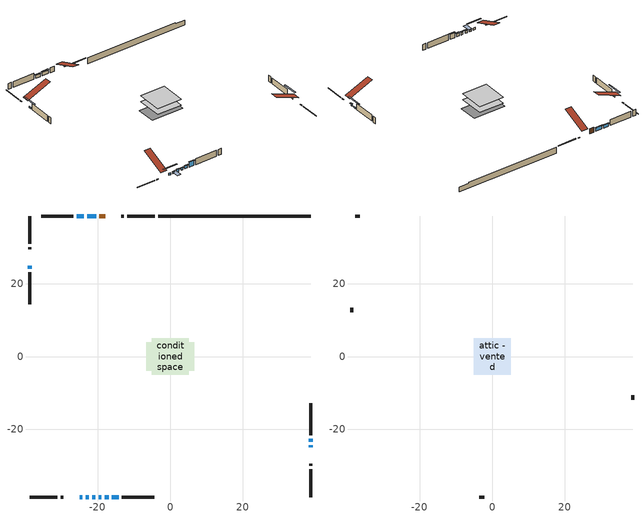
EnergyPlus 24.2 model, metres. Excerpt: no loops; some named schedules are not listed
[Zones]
conditioned space
 floor adiabatic (AdiabaticFloorConstruction): -5.06,-5.06 -5.06,5.06 5.06,5.06 5.06,-5.06 z0.79
 floor foundation (Slab1 construction): -6.64,-3.86 -6.64,3.86 6.64,3.86 6.64,-3.86 z-1.72
 wall outside (RimJoist1 construction): -4.22,38.68 -11.84,38.68 / -38.68,-38.68 -31.06,-38.68 / -38.68,38.68 -38.68,31.06 / 38.68,-38.68 38.68,-31.06 z0.79:1.09
 wall outside (RimJoist2 construction): -12.77,38.68 -13.43,38.68 / -30.13,-38.68 -29.47,-38.68 / -38.68,30.13 -38.68,29.47 / 38.68,-30.13 38.68,-29.47 z0.79:1.09
 wall outside (AdiabaticWallConstruction 1): -17.92,38.68 -19.5,38.68 z0.79:2.82
 wall outside (AdiabaticWallConstruction): 38.68,-24.98 38.68,-24.42 z0.79:1.71; -24.98,-38.68 -24.16,-38.68 z0.79:1.61; -23.24,-38.68 -22.42,-38.68 / -38.68,24.98 -38.68,24.16 / 38.68,-23.49 38.68,-22.67 z0.79:1.4; -20.43,38.68 -22.92,38.68 z0.79:2.21; -23.85,38.68 -25.78,38.68 / -18.01,-38.68 -16.99,-38.68 z0.79:2.01; -21.49,-38.68 -20.63,-38.68 / -19.7,-38.68 -18.94,-38.68 z0.79:1.81; -16.07,-38.68 -14.24,-38.68 z0.79:2.82
 wall outside (Wall1 construction): -26.71,38.68 -35.55,38.68 / -13.31,-38.68 -4.46,-38.68 / -38.68,23.23 -38.68,14.39 / 38.68,-21.75 38.68,-12.9 z0.79:3.23
 wall foundation (FoundationWall1 construction): -3.29,38.68,-1.72 -3.29,38.68,0.79 34.49,38.68,0.79 34.49,38.68,0.28 38.68,38.68,0.28 38.68,38.68,-1.72
 window (WindowConstruction 6): 38.68,-24.98 38.68,-24.42 z0.79:1.7
 window (WindowConstruction 8): -24.98,-38.68 -24.16,-38.68 z0.79:1.6
 window (WindowConstruction 9): -23.23,-38.68 -22.42,-38.68 z0.79:1.4
 window (WindowConstruction 10): -38.68,24.98 -38.68,24.16 z0.79:1.4
 window (WindowConstruction): -20.43,38.68 -22.92,38.68 z0.79:2.21
 window (WindowConstruction 1): -23.85,38.68 -25.78,38.68 z0.79:2.01
 window (WindowConstruction 2): -21.49,-38.68 -20.63,-38.68 z0.79:1.8
 window (WindowConstruction 3): -19.7,-38.68 -18.94,-38.68 z0.79:1.8
 window (WindowConstruction 4): -18.01,-38.68 -16.99,-38.68 z0.79:2.01
 window (WindowConstruction 5): -16.07,-38.68 -14.24,-38.68 z0.79:2.82
 window (WindowConstruction 7): 38.68,-23.49 38.68,-22.68 z0.79:1.4
 door (Door): -17.92,38.68 -19.5,38.68 z0.79:2.82
 ceiling adiabatic (AdiabaticFloorConstruction): 5.06,-5.06 5.06,5.06 -5.06,5.06 -5.06,-5.06 z0.79
attic - vented
 floor to conditioned space (Floor1 construction Reversed): -5.06,-5.06 -5.06,5.06 5.06,5.06 5.06,-5.06 z3.23
 wall outside (Wall2 construction): -36.48,38.68 -37.75,38.68 / -3.53,-38.68 -2.26,-38.68 / -38.68,13.46 -38.68,12.19 / 38.68,-11.97 38.68,-10.7 z0.79:3.23
 roof outside (Roof1 construction): -17,38.68,3.23 -17,28.96,7.28 -14.36,28.96,7.28 -14.36,38.68,3.23; -25.91,-38.68,3.23 -25.91,-28.96,7.28 -28.54,-28.96,7.28 -28.54,-38.68,3.23; -38.68,25.91,3.23 -28.96,25.91,7.28 -28.96,28.54,7.28 -38.68,28.54,3.23; 38.68,-25.91,3.23 28.96,-25.91,7.28 28.96,-28.54,7.28 38.68,-28.54,3.23
shading: 38.68,-24.22 38.68,-25.18 39.09,-25.18 39.09,-24.22 z1.91; -21.52,-38.68 -27.62,-38.68 -27.62,-39.09 -21.52,-39.09 z4.24; -22.12,-38.68 -23.53,-38.68 -23.53,-41.73 -22.12,-41.73 z1.7; -38.68,21.52 -38.68,27.62 -39.09,27.62 -39.09,21.52 z4.04; -23.12,38.68 -20.23,38.68 -20.23,39.09 -23.12,39.09 z2.41; -25.98,38.68 -23.65,38.68 -23.65,39.09 -25.98,39.09 z2.21; -20.43,-38.68 -21.69,-38.68 -21.69,-39.09 -20.43,-39.09 z2.01; -18.74,-38.68 -19.9,-38.68 -19.9,-39.09 -18.74,-39.09 z2.01; -16.79,-38.68 -18.21,-38.68 -18.21,-39.09 -16.79,-39.09 z2.21; -14.04,-38.68 -16.27,-38.68 -16.27,-39.09 -14.04,-39.09 z3.02; 38.68,-20.04 38.68,-26.13 39.09,-26.13 39.09,-20.04 z4.04
[Building]
Building 1: Terrain=Suburbs
[Site:Location]
Halifax Intl AP_NS: Latitude {deg}=44.88; Longitude {deg}=-63.51; Time Zone {hr}=-4; Elevation {m}=145; Keep Site Location Information=Yes
[Site:GroundTemperature:Shallow]
3.15511, 1.33576, 1.19006, 2.05344, 5.51939, 8.9692, 11.96, 13.8546, 14.0156, 12.4746, 9.56009, 6.2161
[Site:WaterMainsTemperature]
Calculation Method=Schedule; Temperature Schedule=mains temperature schedule
[Material] Roughness=Rough; Thermal Absorptance=0.9
Name | Thickness {m} | Conductivity {W/m-K} | Density {kg/m3} | Specific Heat {J/kg-K} | Solar Absorptance | Visible Absorptance
asphalt or fiberglass shingles | 0.00635 | 0.162714 | 1121.4 | 1465.45 | 0.4 | 0.4
ceiling loosefill ins | 0.0846667 | 0.0480833 | 16.02 | 1046.75 | 0.7 | 0.7
ceiling stud and cavity | 0.1397 | 0.0911922 | 65.682 | 1177.47 | 0.7 | 0.7
concrete 4.0 in. | 0.1016 | 1.803125 | 2242.8 | 837.4 | 0.7 | 0.7
concrete 8.0 in. | 0.2032 | 1.803125 | 2242.8 | 837.4 | 0.7 | 0.7
door material | 0.04445 | 0.0451087 | 512.64 | 1214.23 | 0.7 | 0.7
floor covering | 0.0127 | 0.0433444 | 54.468 | 1339.84 | 0.6 | 0.6
floor rigid ins; wall rigid ins 1 | 0.512978 | 0.029427 | 32.04 | 1214.23 | 0.7 | 0.7
floor stud and cavity | 0.1397 | 1.75129 | 37.0049 | 1207.88 | 0.7 | 0.7
furniture material conditioned space 1 | 0.1524 | 0.115458 | 640.8 | 1214.23 | 0.6 | 0.6
gypsum board | 0.0127 | 0.160291 | 801 | 837.4 | 0.6 | 0.6
osb sheathing 0.5 in. | 0.0127 | 0.115458 | 512.64 | 1214.23 | 0.7 | 0.7
osb sheathing 0.75 in. | 0.01905 | 0.115458 | 512.64 | 1214.23 | 0.7 | 0.7
osb sheathing 2.0 in. | 0.0508 | 0.115458 | 512.64 | 1214.23 | 0.7 | 0.7
rim joist rigid ins; wall rigid ins | 0.051816 | 0.029427 | 32.04 | 1214.23 | 0.7 | 0.7
rim joist stud and cavity | 0.0508 | 0.0795687 | 125.044 | 1163.47 | 0.6 | 0.6
rim joist stud and cavity 1 | 0.0508 | 0.0837251 | 125.044 | 1163.47 | 0.6 | 0.6
wall stud and cavity | 0.1397 | 0.346467 | 139.0536 | 1170.24 | 0.7 | 0.7
wall stud and cavity 1 | 0.0889 | 6.1454 | 50.32683 | 1063.81 | 0.6 | 0.6
wall stud and cavity 2 | 0.0889 | 0.380278 | 52.3479 | 1209.89 | 0.7 | 0.7
wall stud and cavity 3 | 0.0889 | 0.391764 | 83.0341 | 1211.67 | 0.7 | 0.7
wood siding | 0.0254 | 0.102417 | 544.68 | 1172.36 | 0.4 | 0.4
wood siding 1 | 0.00254 | 0.102417 | 544.68 | 1172.36 | 0.4 | 0.4
wood siding 2; wood siding 3; wood siding 4 | 0.0254 | 0.102417 | 544.68 | 1172.36 | 0.7 | 0.7
[WindowMaterial:SimpleGlazingSystem]
Name | U-Factor {W/m2-K} | Solar Heat Gain Coefficient
WindowMaterial | 2.90032 | 0.65
WindowMaterial 1 | 2.99401 | 0.55
WindowMaterial 2 | 3.01559 | 0.52
WindowMaterial 3 | 3.02126 | 0.5
WindowMaterial 4 | 2.992306 | 0.55
WindowMaterial 5 | 2.97584 | 0.59
WindowMaterial 6 | 3.04227 | 0.45
WindowMaterial 7 | 2.983789 | 0.6
WindowMaterial 8 | 5.46451 | 0.7
[Construction]
AdiabaticFloorConstruction: floor stud and cavity, floor rigid ins, osb sheathing 0.75 in., floor covering
AdiabaticWallConstruction: wood siding 3, wall rigid ins 1, wall stud and cavity 2, gypsum board
AdiabaticWallConstruction 1: wood siding 4, wall rigid ins 1, wall stud and cavity 2, gypsum board
Door: door material
Floor1 construction Reversed: gypsum board, ceiling stud and cavity, ceiling loosefill ins
FoundationWall1 construction: concrete 8.0 in.
furniture construction conditioned space 1: furniture material conditioned space 1
PartitionWallConstruction: gypsum board, wall stud and cavity 3, gypsum board
RimJoist1 construction: wood siding 2, rim joist rigid ins, osb sheathing 2.0 in., rim joist stud and cavity
RimJoist2 construction: wood siding 2, rim joist rigid ins, osb sheathing 2.0 in., rim joist stud and cavity 1
Roof1 construction: asphalt or fiberglass shingles
Slab1 construction: concrete 4.0 in.
Wall1 construction: wood siding, wall rigid ins, osb sheathing 0.5 in., wall stud and cavity, gypsum board
Wall2 construction: wood siding 1, wall stud and cavity 1
WindowConstruction: WindowMaterial
WindowConstruction 1: WindowMaterial 1
WindowConstruction 10; WindowConstruction 7; WindowConstruction 9: WindowMaterial 7
WindowConstruction 2: WindowMaterial 2
WindowConstruction 3: WindowMaterial 3
WindowConstruction 4: WindowMaterial 4
WindowConstruction 5: WindowMaterial 5
WindowConstruction 6: WindowMaterial 6
WindowConstruction 8: WindowMaterial 8
[Zone] Multiplier=1; Part of Total Floor Area=Yes
Name | Volume {m3}
attic - vented | 66.3949
conditioned space | 531.7
[Space]
Name | Zone | Volume {m3}
attic - vented 1 | attic - vented | 66.3949
conditioned space 1 | conditioned space | 531.7
[ZoneInfiltration:EffectiveLeakageArea]
infil attic - vented 1: Zone or Space=attic - vented 1; Schedule=Always On Discrete; Effective Air Leakage Area {cm2}=3666.99; Stack Coefficient=0.000451217; Wind Coefficient=1.4352e-05
[ZoneMixing]
whole house fan mix: Zone or Space=attic - vented; Schedule=Always On Continuous; Design Flow Rate Calculation Method=Flow/Zone; Design Flow Rate {m3/s}=0; Source Zone or Space=conditioned space
[SurfaceProperty:ExposedFoundationPerimeter]
Slab1: Exposed Perimeter Calculation Method=TotalExposedPerimeter; Total Exposed Perimeter {m}=41.972
[InternalMass] Zone or ZoneList=conditioned space; Space or SpaceList=conditioned space 1
Name | Construction | Surface Area {m2}
furniture mass conditioned space 1 | furniture construction conditioned space 1 | 81.9197
partition wall mass | PartitionWallConstruction | 204.799
[Lights]
interior lighting: Zone or ZoneList or Space or SpaceList=conditioned space 1; Schedule=interior lighting schedule; Design Level Calculation Method=LightingLevel; Lighting Level {W}=343.2; Return Air Fraction=0; Fraction Radiant=0.6; Fraction Visible=0.2; Fraction Replaceable=1
[People]
occupants: Zone or ZoneList or Space or SpaceList=conditioned space 1; Number of People Schedule=occupants schedule; Number of People Calculation Method=People; Number of People=3; Fraction Radiant=0.314171; Sensible Heat Fraction=0.56303; Activity Level Schedule=occupants activity schedule; Carbon Dioxide Generation Rate {m3/s-W}=0; Enable ASHRAE 55 Comfort Warnings=No; Mean Radiant Temperature Calculation Type=EnclosureAveraged
[ElectricEquipment] Zone or ZoneList or Space or SpaceList=conditioned space 1; Design Level Calculation Method=EquipmentLevel
Name | Schedule | Design Level {W} | Fraction Latent | Fraction Radiant | Fraction Lost
clothes dryer | clothes dryer schedule | 140.772 | 0.015 | 0.081 | 0.85
clothes washer | clothes washer schedule | 32.1985 | 0.03 | 0.162 | 0.7
cooking range | cooking range schedule | 215.147 | 0.08 | 0.432 | 0.2
dishwasher | dishwasher schedule | 66.8632 | 0.3 | 0.18 | 0.4
fridge | fridge schedule | 72.9452 | 0 | 0.6 | 0
mech vent bath fan 0 | mech vent bath fan 0 schedule | 50.2 | 0 | 0 | 1
mech vent house fan | mech vent house fan schedule | 0 | 0 | 0 | 1
mech vent house fan cfis | mech vent house fan cfis schedule | 0 | 0 | 0 | 0
misc plug loads | misc plug loads schedule | 494.7 | 0.045 | 0.513 | 0.1
whole house fan | Always On Discrete | 0 | 0 | 0 | 1
[OtherEquipment] Zone or ZoneList or Space or SpaceList=conditioned space 1; Design Level Calculation Method=EquipmentLevel
Name | Fuel Type | Schedule | Design Level {W} | Fraction Latent | Fraction Radiant | Fraction Lost
clothes dryer 1 | Electricity | clothes dryer schedule | 0 | 0.015 | 0.081 | 0.85
cooking range 1 | Electricity | cooking range schedule | 0 | 0.08 | 0.432 | 0.2
general water use latent | None | general water use schedule | 62.594 | 1 | 0 | 0
general water use sensible | None | general water use schedule | -61.6891 | 0 | 0.6 | 0
mech vent house fan latent load | None | Always On Discrete | 0 | 1 | 0 | 0
mech vent house fan sensible load | None | Always On Discrete | 0 | 0 | 0 | 0
water heater energy adjustment1 | Electricity | Always On Discrete | 0.01 | 0 | 0 | 1
[ZoneInfiltration:DesignFlowRate] Zone or ZoneList or Space or SpaceList=conditioned space 1; Schedule=Always On Discrete; Design Flow Rate Calculation Method=Flow/Zone; Design Flow Rate {m3/s}=0
infil flow; natural vent flow; whole house fan flow
[AvailabilityManager:Scheduled]
furnace airloop Availability Manager: Schedule=Always On Discrete
[Foundation:Kiva]
Foundation Kiva 1: Initial Indoor Air Temperature {C}=18; Wall Height Above Grade {m}=0.790011; Wall Depth Below Slab {m}=0.2032
[Foundation:Kiva:Settings]
Soil Conductivity {W/m-K}=0.849921; Soil Density {kg/m3}=1842.3; Soil Specific Heat {J/kg-K}=418.7; Ground Solar Absorptivity=0.9; Ground Thermal Absorptivity=0.9; Ground Surface Roughness {m}=0.03; Far-Field Width {m}=40; Deep-Ground Boundary Condition=ZeroFlux; Deep-Ground Depth {m}=40; Minimum Cell Dimension {m}=0.2; Maximum Cell Growth Coefficient=3; Simulation Timestep=Timestep
[Exterior:Lights]
exterior lighting: Schedule=exterior lighting schedule; Design Level {W}=75.6
[EnergyManagementSystem:GlobalVariable]
furnace_airloop_Fan_RTF
infil_program_Qfan
infil_program_Qinf
natural_vent_program_Qnv
natural_vent_program_Qwhf
[EnergyManagementSystem:Sensor]
Name | Output:Variable or Output:Meter Index Key | Output:Variable or Output:Meter
airflow_gain | infil flow | Infiltration Sensible Heat Gain Energy
airflow_gain_1 | natural vent flow | Infiltration Sensible Heat Gain Energy
airflow_gain_2 | whole house fan flow | Infiltration Sensible Heat Gain Energy
airflow_loss | infil flow | Infiltration Sensible Heat Loss Energy
airflow_loss_1 | natural vent flow | Infiltration Sensible Heat Loss Energy
airflow_loss_2 | whole house fan flow | Infiltration Sensible Heat Loss Energy
clg_load_cond |  | Cooling:EnergyTransfer:Zone:CONDITIONED SPACE
clg_sp_s; clg_sp_s_1 | cooling setpoint | Schedule Value
clothes_dryer_exhaust_0_sch_s | clothes dryer exhaust 0 schedule | Schedule Value
cool_season | cooling season schedule | Schedule Value
htg_load_cond |  | Heating:EnergyTransfer:Zone:CONDITIONED SPACE
htg_sp_s; htg_sp_s_1 | heating setpoint | Schedule Value
ig_ee_conv | clothes dryer | Electric Equipment Convective Heating Energy
ig_ee_conv_2 | cooking range | Electric Equipment Convective Heating Energy
ig_ee_conv_4 | fridge | Electric Equipment Convective Heating Energy
ig_ee_conv_5 | misc plug loads | Electric Equipment Convective Heating Energy
ig_ee_conv_6 | whole house fan | Electric Equipment Convective Heating Energy
ig_ee_rad | clothes dryer | Electric Equipment Radiant Heating Energy
ig_ee_rad_2 | cooking range | Electric Equipment Radiant Heating Energy
ig_ee_rad_4 | fridge | Electric Equipment Radiant Heating Energy
ig_ee_rad_5 | misc plug loads | Electric Equipment Radiant Heating Energy
ig_ee_rad_6 | whole house fan | Electric Equipment Radiant Heating Energy
ig_lgt_conv | interior lighting | Lights Convective Heating Energy
ig_lgt_rad | interior lighting | Lights Radiant Heating Energy
ig_lgt_vis | interior lighting | Lights Visible Radiation Heating Energy
ig_oe_conv | clothes dryer 1 | Other Equipment Convective Heating Energy
ig_oe_conv_1 | cooking range 1 | Other Equipment Convective Heating Energy
ig_oe_conv_2 | general water use latent | Other Equipment Convective Heating Energy
ig_oe_conv_3 | general water use sensible | Other Equipment Convective Heating Energy
ig_oe_conv_4 | water heater energy adjustment1 | Other Equipment Convective Heating Energy
ig_oe_rad | clothes dryer 1 | Other Equipment Radiant Heating Energy
ig_oe_rad_1 | cooking range 1 | Other Equipment Radiant Heating Energy
ig_oe_rad_2 | general water use latent | Other Equipment Radiant Heating Energy
ig_oe_rad_3 | general water use sensible | Other Equipment Radiant Heating Energy
ig_oe_rad_4 | water heater energy adjustment1 | Other Equipment Radiant Heating Energy
ig_ppl_conv | occupants | People Convective Heating Energy
ig_ppl_rad | occupants | People Radiant Heating Energy
im_conv | furniture mass conditioned space 1 | Surface Inside Face Convection Heat Gain Energy
im_conv_1 | partition wall mass | Surface Inside Face Convection Heat Gain Energy
im_ig | furniture mass conditioned space 1 | Surface Inside Face Internal Gains Radiation Heat Gain Energy
im_ig_1 | partition wall mass | Surface Inside Face Internal Gains Radiation Heat Gain Energy
im_lgt | furniture mass conditioned space 1 | Surface Inside Face Lights Radiation Heat Gain Energy
im_lgt_1 | partition wall mass | Surface Inside Face Lights Radiation Heat Gain Energy
im_sol | furniture mass conditioned space 1 | Surface Inside Face Solar Radiation Heat Gain Energy
im_sol_1 | partition wall mass | Surface Inside Face Solar Radiation Heat Gain Energy
im_surf | furniture mass conditioned space 1 | Surface Inside Face Net Surface Thermal Radiation Heat Gain Energy
im_surf_1 | partition wall mass | Surface Inside Face Net Surface Thermal Radiation Heat Gain Energy
mech_vent_bath_fan_0_sch_s | mech vent bath fan 0 schedule | Schedule Value
mv_conv | mech vent bath fan 0 | Electric Equipment Convective Heating Energy
mv_conv_1 | mech vent house fan | Electric Equipment Convective Heating Energy
mv_conv_2 | mech vent house fan cfis | Electric Equipment Convective Heating Energy
mv_conv_3 | mech vent house fan latent load | Other Equipment Convective Heating Energy
mv_conv_4 | mech vent house fan sensible load | Other Equipment Convective Heating Energy
mv_rad | mech vent bath fan 0 | Electric Equipment Radiant Heating Energy
mv_rad_1 | mech vent house fan | Electric Equipment Radiant Heating Energy
mv_rad_2 | mech vent house fan cfis | Electric Equipment Radiant Heating Energy
mv_rad_3 | mech vent house fan latent load | Other Equipment Radiant Heating Energy
mv_rad_4 | mech vent house fan sensible load | Other Equipment Radiant Heating Energy
natural_vent_s | natural vent schedule | Schedule Value
out_pb_s |  | Site Outdoor Air Barometric Pressure
out_wt_s |  | Site Outdoor Air Humidity Ratio
site_vw_s |  | Site Wind Speed
ss_back_out | Window1 | Surface Window Shortwave from Zone Back Out Window Heat Transfer Rate
ss_back_out_1 | Window10 | Surface Window Shortwave from Zone Back Out Window Heat Transfer Rate
ss_back_out_10 | Window9 | Surface Window Shortwave from Zone Back Out Window Heat Transfer Rate
ss_back_out_2 | Window11 | Surface Window Shortwave from Zone Back Out Window Heat Transfer Rate
ss_back_out_3 | Window12 | Surface Window Shortwave from Zone Back Out Window Heat Transfer Rate
ss_back_out_4 | Window2 | Surface Window Shortwave from Zone Back Out Window Heat Transfer Rate
ss_back_out_5 | Window3 | Surface Window Shortwave from Zone Back Out Window Heat Transfer Rate
ss_back_out_6 | Window5 | Surface Window Shortwave from Zone Back Out Window Heat Transfer Rate
ss_back_out_7 | Window6 | Surface Window Shortwave from Zone Back Out Window Heat Transfer Rate
ss_back_out_8 | Window7 | Surface Window Shortwave from Zone Back Out Window Heat Transfer Rate
ss_back_out_9 | Window8 | Surface Window Shortwave from Zone Back Out Window Heat Transfer Rate
ss_conv | Door1 | Surface Inside Face Convection Heat Gain Energy
ss_conv_1 | Window1 | Surface Inside Face Convection Heat Gain Energy
ss_conv_10 | Window8 | Surface Inside Face Convection Heat Gain Energy
ss_conv_11 | Window9 | Surface Inside Face Convection Heat Gain Energy
ss_conv_2 | Window10 | Surface Inside Face Convection Heat Gain Energy
ss_conv_3 | Window11 | Surface Inside Face Convection Heat Gain Energy
ss_conv_4 | Window12 | Surface Inside Face Convection Heat Gain Energy
ss_conv_5 | Window2 | Surface Inside Face Convection Heat Gain Energy
ss_conv_6 | Window3 | Surface Inside Face Convection Heat Gain Energy
ss_conv_7 | Window5 | Surface Inside Face Convection Heat Gain Energy
ss_conv_8 | Window6 | Surface Inside Face Convection Heat Gain Energy
ss_conv_9 | Window7 | Surface Inside Face Convection Heat Gain Energy
ss_ig | Door1 | Surface Inside Face Internal Gains Radiation Heat Gain Energy
ss_ig_1 | Window1 | Surface Inside Face Internal Gains Radiation Heat Gain Energy
ss_ig_10 | Window8 | Surface Inside Face Internal Gains Radiation Heat Gain Energy
ss_ig_11 | Window9 | Surface Inside Face Internal Gains Radiation Heat Gain Energy
ss_ig_2 | Window10 | Surface Inside Face Internal Gains Radiation Heat Gain Energy
ss_ig_3 | Window11 | Surface Inside Face Internal Gains Radiation Heat Gain Energy
ss_ig_4 | Window12 | Surface Inside Face Internal Gains Radiation Heat Gain Energy
ss_ig_5 | Window2 | Surface Inside Face Internal Gains Radiation Heat Gain Energy
ss_ig_6 | Window3 | Surface Inside Face Internal Gains Radiation Heat Gain Energy
ss_ig_7 | Window5 | Surface Inside Face Internal Gains Radiation Heat Gain Energy
ss_ig_8 | Window6 | Surface Inside Face Internal Gains Radiation Heat Gain Energy
ss_ig_9 | Window7 | Surface Inside Face Internal Gains Radiation Heat Gain Energy
ss_lgt | Door1 | Surface Inside Face Lights Radiation Heat Gain Energy
ss_sol | Door1 | Surface Inside Face Solar Radiation Heat Gain Energy
ss_surf | Door1 | Surface Inside Face Net Surface Thermal Radiation Heat Gain Energy
ss_surf_1 | Window1 | Surface Inside Face Net Surface Thermal Radiation Heat Gain Energy
ss_surf_10 | Window8 | Surface Inside Face Net Surface Thermal Radiation Heat Gain Energy
ss_surf_11 | Window9 | Surface Inside Face Net Surface Thermal Radiation Heat Gain Energy
ss_surf_2 | Window10 | Surface Inside Face Net Surface Thermal Radiation Heat Gain Energy
ss_surf_3 | Window11 | Surface Inside Face Net Surface Thermal Radiation Heat Gain Energy
ss_surf_4 | Window12 | Surface Inside Face Net Surface Thermal Radiation Heat Gain Energy
ss_surf_5 | Window2 | Surface Inside Face Net Surface Thermal Radiation Heat Gain Energy
ss_surf_6 | Window3 | Surface Inside Face Net Surface Thermal Radiation Heat Gain Energy
ss_surf_7 | Window5 | Surface Inside Face Net Surface Thermal Radiation Heat Gain Energy
ss_surf_8 | Window6 | Surface Inside Face Net Surface Thermal Radiation Heat Gain Energy
ss_surf_9 | Window7 | Surface Inside Face Net Surface Thermal Radiation Heat Gain Energy
ss_trans_in | Window1 | Surface Window Transmitted Solar Radiation Rate
ss_trans_in_1 | Window10 | Surface Window Transmitted Solar Radiation Rate
ss_trans_in_10 | Window9 | Surface Window Transmitted Solar Radiation Rate
ss_trans_in_2 | Window11 | Surface Window Transmitted Solar Radiation Rate
ss_trans_in_3 | Window12 | Surface Window Transmitted Solar Radiation Rate
ss_trans_in_4 | Window2 | Surface Window Transmitted Solar Radiation Rate
ss_trans_in_5 | Window3 | Surface Window Transmitted Solar Radiation Rate
ss_trans_in_6 | Window5 | Surface Window Transmitted Solar Radiation Rate
ss_trans_in_7 | Window6 | Surface Window Transmitted Solar Radiation Rate
ss_trans_in_8 | Window7 | Surface Window Transmitted Solar Radiation Rate
ss_trans_in_9 | Window8 | Surface Window Transmitted Solar Radiation Rate
ss_trans_out | Window1 | Surface Inside Face Initial Transmitted Diffuse Transmitted Out Window Solar Radiation Rate
ss_trans_out_1 | Window10 | Surface Inside Face Initial Transmitted Diffuse Transmitted Out Window Solar Radiation Rate
ss_trans_out_10 | Window9 | Surface Inside Face Initial Transmitted Diffuse Transmitted Out Window Solar Radiation Rate
ss_trans_out_2 | Window11 | Surface Inside Face Initial Transmitted Diffuse Transmitted Out Window Solar Radiation Rate
ss_trans_out_3 | Window12 | Surface Inside Face Initial Transmitted Diffuse Transmitted Out Window Solar Radiation Rate
ss_trans_out_4 | Window2 | Surface Inside Face Initial Transmitted Diffuse Transmitted Out Window Solar Radiation Rate
ss_trans_out_5 | Window3 | Surface Inside Face Initial Transmitted Diffuse Transmitted Out Window Solar Radiation Rate
ss_trans_out_6 | Window5 | Surface Inside Face Initial Transmitted Diffuse Transmitted Out Window Solar Radiation Rate
ss_trans_out_7 | Window6 | Surface Inside Face Initial Transmitted Diffuse Transmitted Out Window Solar Radiation Rate
ss_trans_out_8 | Window7 | Surface Inside Face Initial Transmitted Diffuse Transmitted Out Window Solar Radiation Rate
ss_trans_out_9 | Window8 | Surface Inside Face Initial Transmitted Diffuse Transmitted Out Window Solar Radiation Rate
s_conv | Floor1 | Surface Inside Face Convection Heat Gain Energy
s_conv_1 | FoundationWall1 | Surface Inside Face Convection Heat Gain Energy
s_conv_10 | RimJoist2:270 | Surface Inside Face Convection Heat Gain Energy
s_conv_11 | RimJoist2:90 | Surface Inside Face Convection Heat Gain Energy
s_conv_12 | Slab1 | Surface Inside Face Convection Heat Gain Energy
s_conv_13 | Wall1:0 | Surface Inside Face Convection Heat Gain Energy
s_conv_14 | Wall1:180 | Surface Inside Face Convection Heat Gain Energy
s_conv_15 | Wall1:270 | Surface Inside Face Convection Heat Gain Energy
s_conv_16 | Wall1:90 | Surface Inside Face Convection Heat Gain Energy
s_conv_2 | inferred conditioned ceiling | Surface Inside Face Convection Heat Gain Energy
s_conv_3 | inferred conditioned floor | Surface Inside Face Convection Heat Gain Energy
s_conv_4 | RimJoist1:0 | Surface Inside Face Convection Heat Gain Energy
s_conv_5 | RimJoist1:180 | Surface Inside Face Convection Heat Gain Energy
s_conv_6 | RimJoist1:270 | Surface Inside Face Convection Heat Gain Energy
s_conv_7 | RimJoist1:90 | Surface Inside Face Convection Heat Gain Energy
s_conv_8 | RimJoist2:0 | Surface Inside Face Convection Heat Gain Energy
s_conv_9 | RimJoist2:180 | Surface Inside Face Convection Heat Gain Energy
s_ig | Floor1 | Surface Inside Face Internal Gains Radiation Heat Gain Energy
s_ig_1 | FoundationWall1 | Surface Inside Face Internal Gains Radiation Heat Gain Energy
s_ig_10 | RimJoist2:270 | Surface Inside Face Internal Gains Radiation Heat Gain Energy
s_ig_11 | RimJoist2:90 | Surface Inside Face Internal Gains Radiation Heat Gain Energy
s_ig_12 | Slab1 | Surface Inside Face Internal Gains Radiation Heat Gain Energy
s_ig_13 | Wall1:0 | Surface Inside Face Internal Gains Radiation Heat Gain Energy
s_ig_14 | Wall1:180 | Surface Inside Face Internal Gains Radiation Heat Gain Energy
s_ig_15 | Wall1:270 | Surface Inside Face Internal Gains Radiation Heat Gain Energy
s_ig_16 | Wall1:90 | Surface Inside Face Internal Gains Radiation Heat Gain Energy
s_ig_2 | inferred conditioned ceiling | Surface Inside Face Internal Gains Radiation Heat Gain Energy
s_ig_3 | inferred conditioned floor | Surface Inside Face Internal Gains Radiation Heat Gain Energy
